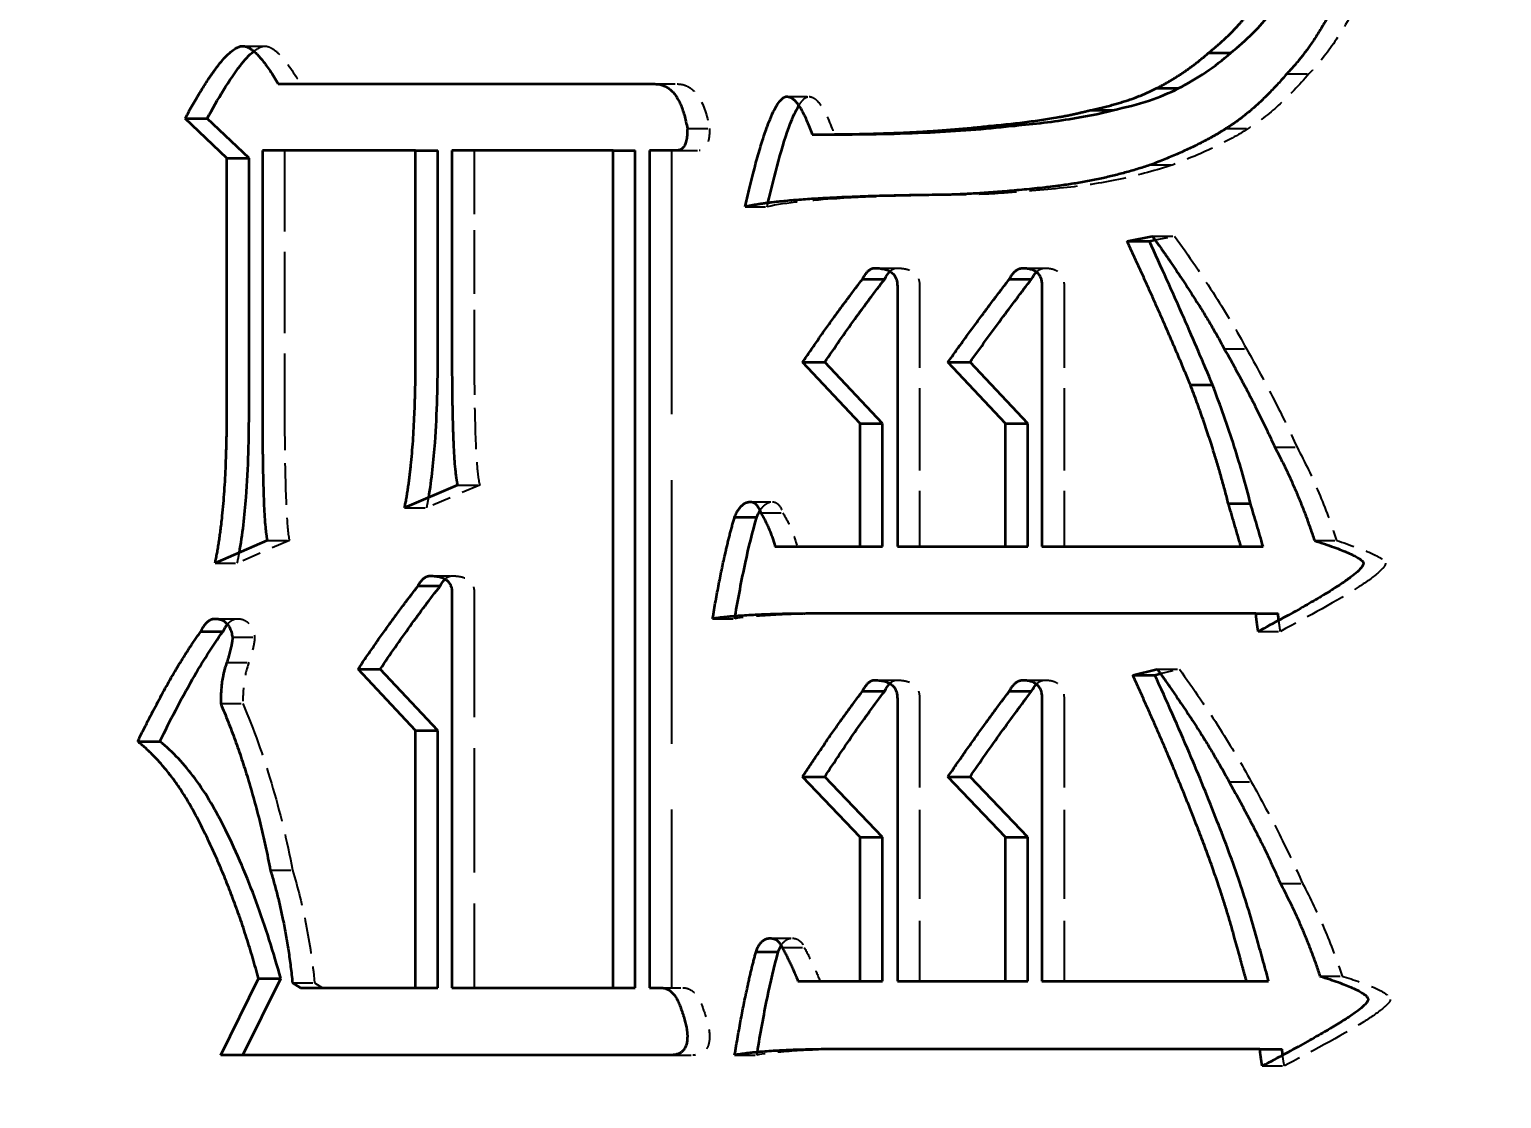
# Model space of a CAD drawing. Header units: millimetres. Extents: x 200 to 5740, y 200 to 4000.
# Drawn here: x 2708.96 to 2720.31, y 3606.36 to 3614.61 of the extents above; entities that cross this region are included whole.
import ezdxf

# ---------------------------------------------------------------- set-up
doc = ezdxf.new("R2010")
doc.units = ezdxf.units.MM
doc.header["$LTSCALE"] = 20
doc.linetypes.add('DASHED', pattern=[0.2067, 0.1654, -0.0413])
for name, color, linetype, lineweight in [('可見 (ISO)', 7, 'Continuous', 35), ('標註 (ISO)', 7, 'Continuous', 18), ('隱藏 (ISO)', 7, 'DASHED', 25)]:
    doc.layers.add(name, color=color, linetype=linetype, lineweight=lineweight)
doc.styles.add('註記文字 (JIS)', font='kaiu.ttf')
doc.dimstyles.new('預設 (JIS)', dxfattribs={"dimscale": 20, "dimtxt": 3, "dimasz": 3, "dimexe": 2, "dimexo": 1, "dimgap": 0.8, "dimtad": 1, "dimrnd": 1e-08, "dimdsep": 46, "dimtxsty": '註記文字 (JIS)', "dimblk": 'Filled-1', "dimcen": 0.09, "dimdle": 10, "dimclrd": 256, "dimclre": 256, "dimclrt": 256, "dimadec": 0, "dimazin": 2, "dimtfac": 0.833333, "dimtmove": 0, "dimatfit": 3, "dimfxl": 0, "dimtolj": 1, "dimtzin": 0, "dimlwd": -1, "dimlwe": -1, "dimarcsym": 0})

# ---------------------------------------------------------------- blocks, each defined once
blk = doc.blocks.new('Filled-1')
at = {"color": 0}
for p, q in [((0, 0), (-1, 0.16667)), ((-1, 0.16667), (-1, -0.16667)), ((-1, 0), (0, 0)), ((-1, -0.16667), (0, 0))]:
    blk.add_line(p, q, dxfattribs=at)
at = {"color": 0, "flags": 128}
blk.add_lwpolyline([(-1, -0.16667), (0, 0)], dxfattribs=at)
at = {"color": 0}
blk.add_solid([(-1, -0.16667), (0, 0), (-1, 0.16667), (-1, -0.16667)], dxfattribs=at)
blk = doc.blocks.new('*D59')
at = {"layer": 'Defpoints', "color": 0}
for p in [(2625.356, 3688.24), (2635.356, 3688.24), (2606.137, 3668.24)]:
    blk.add_point(p, dxfattribs=at)
at = {"layer": '標註 (ISO)'}
for p, q in [((2800.948, 3830.133), (2635.356, 3830.133)), ((2635.356, 3830.133), (2635.356, 3808.24)), ((2635.356, 3748.24), (2635.356, 3808.24)), ((2635.356, 3668.24), (2635.356, 3688.24)), ((2626.137, 3668.24), (2675.356, 3668.24)), ((2635.356, 3608.24), (2635.356, 3548.24))]:
    blk.add_line(p, q, dxfattribs=at)
at = {"layer": '標註 (ISO)', "xscale": 60, "yscale": 60, "zscale": 60}
for p, rotation in [((2635.356, 3688.24), 270), ((2635.356, 3668.24), 90)]:
    blk.add_blockref('Filled-1', p, dxfattribs=dict(at, rotation=rotation))
at = {"layer": '標註 (ISO)', "insert": (2711.356, 3910.111), "char_height": 60, "attachment_point": 1, "style": '註記文字 (JIS)'}
blk.add_mtext('\\A1;20', dxfattribs=at)

msp = doc.modelspace()

# ---------------------------------------------------------------- linework, layer by layer
at = {"layer": '可見 (ISO)'}
for p, q in [((2718.052, 3614.428), (2718.223, 3614.428)), ((2710.875, 3614.188), (2713.781, 3614.188)), ((2717.65, 3614.155), (2717.821, 3614.155)), ((2710.479, 3613.617), (2710.156, 3613.922)), ((2710.156, 3613.922), (2710.327, 3613.922)), ((2710.65, 3613.617), (2710.327, 3613.922)), ((2717.144, 3613.987), (2717.315, 3613.987)), ((2714.993, 3613.799), (2715.164, 3613.799)), ((2716.358, 3613.864), (2716.529, 3613.864)), ((2710.753, 3613.676), (2710.753, 3611.685)), ((2711.935, 3613.676), (2710.753, 3613.676)), ((2711.935, 3613.676), (2712.106, 3613.676)), ((2711.935, 3612.113), (2711.935, 3613.676)), ((2712.106, 3612.113), (2712.106, 3613.676)), ((2712.215, 3613.676), (2712.215, 3612.113)), ((2713.458, 3613.676), (2712.215, 3613.676)), ((2713.458, 3613.676), (2713.629, 3613.676)), ((2713.458, 3607.219), (2713.458, 3613.676)), ((2713.629, 3607.219), (2713.629, 3613.676)), ((2713.952, 3613.676), (2713.738, 3613.676)), ((2713.738, 3613.676), (2713.738, 3607.219)), ((2710.479, 3611.685), (2710.479, 3613.617)), ((2710.479, 3613.617), (2710.65, 3613.617)), ((2710.65, 3611.685), (2710.65, 3613.617)), ((2717.424, 3612.976), (2717.619, 3613.014)), ((2717.595, 3612.976), (2717.64, 3612.985)), ((2717.424, 3612.976), (2717.595, 3612.976)), ((2715.383, 3612.684), (2715.554, 3612.684)), ((2716.516, 3612.684), (2716.687, 3612.684)), ((2715.651, 3612.632), (2715.651, 3610.622)), ((2716.766, 3612.632), (2716.766, 3610.622)), ((2714.92, 3612.042), (2715.091, 3612.042)), ((2715.365, 3611.569), (2714.92, 3612.042)), ((2715.536, 3611.569), (2715.091, 3612.042)), ((2716.041, 3612.042), (2716.212, 3612.042)), ((2716.486, 3611.569), (2716.041, 3612.042)), ((2716.657, 3611.569), (2716.212, 3612.042)), ((2717.912, 3611.867), (2718.083, 3611.867)), ((2715.365, 3611.569), (2715.536, 3611.569)), ((2715.365, 3610.622), (2715.365, 3611.569)), ((2715.536, 3610.622), (2715.536, 3611.569)), ((2716.486, 3611.569), (2716.657, 3611.569)), ((2716.486, 3610.622), (2716.486, 3611.569)), ((2716.657, 3610.622), (2716.657, 3611.569)), ((2712.258, 3611.095), (2711.85, 3610.92)), ((2718.204, 3610.953), (2718.375, 3610.953)), ((2714.396, 3610.849), (2714.567, 3610.849)), ((2710.79, 3610.668), (2710.388, 3610.493)), ((2714.707, 3610.622), (2715.365, 3610.622)), ((2715.365, 3610.622), (2715.536, 3610.622)), ((2715.651, 3610.622), (2716.486, 3610.622)), ((2716.486, 3610.622), (2716.657, 3610.622)), ((2716.766, 3610.622), (2718.301, 3610.622)), ((2718.301, 3610.622), (2718.472, 3610.622)), ((2711.954, 3610.318), (2712.125, 3610.318)), ((2712.215, 3610.266), (2712.215, 3607.219)), ((2718.417, 3610.104), (2715.03, 3610.104)), ((2718.417, 3610.104), (2718.588, 3610.104)), ((2710.278, 3609.967), (2710.449, 3609.967)), ((2711.491, 3609.676), (2711.662, 3609.676)), ((2711.935, 3609.202), (2711.491, 3609.676)), ((2712.106, 3609.202), (2711.662, 3609.676)), ((2717.467, 3609.63), (2717.656, 3609.676)), ((2717.467, 3609.63), (2717.638, 3609.63)), ((2717.638, 3609.63), (2717.681, 3609.641)), ((2715.383, 3609.507), (2715.554, 3609.507)), ((2716.516, 3609.507), (2716.687, 3609.507)), ((2715.651, 3609.449), (2715.651, 3607.271)), ((2716.766, 3609.449), (2716.766, 3607.271)), ((2711.935, 3609.202), (2712.106, 3609.202)), ((2711.935, 3607.219), (2711.935, 3609.202)), ((2712.106, 3607.219), (2712.106, 3609.202)), ((2709.791, 3609.118), (2709.962, 3609.118)), ((2715.365, 3608.379), (2714.92, 3608.846)), ((2714.92, 3608.846), (2715.091, 3608.846)), ((2715.536, 3608.379), (2715.091, 3608.846)), ((2716.486, 3608.379), (2716.041, 3608.846)), ((2716.041, 3608.846), (2716.212, 3608.846)), ((2716.657, 3608.379), (2716.212, 3608.846)), ((2715.365, 3607.271), (2715.365, 3608.379)), ((2715.365, 3608.379), (2715.536, 3608.379)), ((2715.536, 3607.271), (2715.536, 3608.379)), ((2716.486, 3607.271), (2716.486, 3608.379)), ((2716.486, 3608.379), (2716.657, 3608.379)), ((2716.657, 3607.271), (2716.657, 3608.379)), ((2714.561, 3607.497), (2714.732, 3607.497)), ((2710.431, 3606.7), (2710.723, 3607.29)), ((2710.602, 3606.7), (2710.894, 3607.29)), ((2710.723, 3607.29), (2710.894, 3607.29)), ((2710.985, 3607.258), (2711.046, 3607.219)), ((2711.046, 3607.219), (2711.935, 3607.219)), ((2711.935, 3607.219), (2712.106, 3607.219)), ((2712.215, 3607.219), (2713.458, 3607.219)), ((2713.458, 3607.219), (2713.629, 3607.219)), ((2713.738, 3607.219), (2713.824, 3607.219)), ((2714.884, 3607.271), (2715.365, 3607.271)), ((2715.365, 3607.271), (2715.536, 3607.271)), ((2715.651, 3607.271), (2716.486, 3607.271)), ((2716.486, 3607.271), (2716.657, 3607.271)), ((2716.766, 3607.271), (2718.344, 3607.271)), ((2718.344, 3607.271), (2718.515, 3607.271)), ((2718.448, 3606.745), (2715.194, 3606.745)), ((2718.448, 3606.745), (2718.619, 3606.745)), ((2713.903, 3606.7), (2710.431, 3606.7))]:
    msp.add_line(p, q, dxfattribs=at)
for points, degree in [([(2719.032, 3614.823), (2718.868, 3614.486), (2718.655, 3614.266)], 2), ([(2718.052, 3614.428), (2718.24, 3614.577), (2718.362, 3614.739)], 2), ([(2710.156, 3613.922), (2710.461, 3614.48), (2710.601, 3614.48)], 2), ([(2710.601, 3614.48), (2710.705, 3614.48), (2710.875, 3614.188)], 2), ([(2717.65, 3614.155), (2717.869, 3614.266), (2718.052, 3614.428)], 2), ([(2718.655, 3614.266), (2718.417, 3613.987), (2718.186, 3613.844)], 2), ([(2713.781, 3614.188), (2713.97, 3614.188), (2714.031, 3613.844)], 2), ([(2717.144, 3613.987), (2717.455, 3614.052), (2717.65, 3614.155)], 2), ([(2714.476, 3613.241), (2714.671, 3614.091), (2714.799, 3614.091)], 2), ([(2714.799, 3614.091), (2714.89, 3614.091), (2714.993, 3613.799)], 2), ([(2716.358, 3613.864), (2716.858, 3613.909), (2717.144, 3613.987)], 2), ([(2714.031, 3613.844), (2714.031, 3613.676), (2713.952, 3613.676)], 2), ([(2714.993, 3613.799), (2715.792, 3613.799), (2716.358, 3613.864)], 2), ([(2718.186, 3613.844), (2717.979, 3613.708), (2717.607, 3613.565)], 2), ([(2717.607, 3613.565), (2717.223, 3613.436), (2716.791, 3613.39)], 2), ([(2715.919, 3613.332), (2714.829, 3613.319), (2714.476, 3613.241)], 2), ([(2716.791, 3613.39), (2716.254, 3613.332), (2715.919, 3613.332)], 2), ([(2717.619, 3613.014), (2717.972, 3612.522), (2718.173, 3612.146)], 2), ([(2717.912, 3611.867), (2717.717, 3612.34), (2717.424, 3612.976)], 2), ([(2715.383, 3612.684), (2715.426, 3612.768), (2715.475, 3612.768)], 2), ([(2715.475, 3612.768), (2715.651, 3612.768), (2715.651, 3612.632)], 2), ([(2716.516, 3612.684), (2716.559, 3612.768), (2716.62, 3612.768)], 2), ([(2716.62, 3612.768), (2716.766, 3612.768), (2716.766, 3612.632)], 2), ([(2714.92, 3612.042), (2715.152, 3612.386), (2715.383, 3612.684)], 2), ([(2715.554, 3612.684), (2715.566, 3612.706), (2715.579, 3612.727), (2715.594, 3612.743)], 3), ([(2716.041, 3612.042), (2716.285, 3612.386), (2716.516, 3612.684)], 2), ([(2716.687, 3612.684), (2716.697, 3612.703), (2716.71, 3612.723), (2716.725, 3612.738)], 3), ([(2711.85, 3610.92), (2711.935, 3611.329), (2711.935, 3612.113)], 2), ([(2712.215, 3612.113), (2712.215, 3611.264), (2712.258, 3611.095)], 2), ([(2718.173, 3612.146), (2718.405, 3611.737), (2718.563, 3611.387)], 2), ([(2718.204, 3610.953), (2718.1, 3611.374), (2717.912, 3611.867)], 2), ([(2710.388, 3610.493), (2710.479, 3610.914), (2710.479, 3611.685)], 2), ([(2710.753, 3611.685), (2710.753, 3610.836), (2710.79, 3610.668)], 2), ([(2718.563, 3611.387), (2718.746, 3611.044), (2718.868, 3610.668)], 2), ([(2714.396, 3610.849), (2714.445, 3610.966), (2714.518, 3610.966)], 2), ([(2714.518, 3610.966), (2714.567, 3610.966), (2714.597, 3610.882)], 2), ([(2718.301, 3610.622), (2718.253, 3610.791), (2718.204, 3610.953)], 2), ([(2714.226, 3610.065), (2714.305, 3610.538), (2714.396, 3610.849)], 2), ([(2714.567, 3610.849), (2714.574, 3610.866), (2714.582, 3610.882), (2714.591, 3610.897)], 3), ([(2714.597, 3610.882), (2714.671, 3610.758), (2714.707, 3610.622)], 2), ([(2718.868, 3610.668), (2719.246, 3610.544), (2719.246, 3610.493)], 2), ([(2719.246, 3610.493), (2719.246, 3610.395), (2718.435, 3609.967)], 2), ([(2711.954, 3610.318), (2711.996, 3610.395), (2712.045, 3610.395)], 2), ([(2712.045, 3610.395), (2712.215, 3610.395), (2712.215, 3610.266)], 2), ([(2711.491, 3609.676), (2711.722, 3610.019), (2711.954, 3610.318)], 2), ([(2712.125, 3610.318), (2712.135, 3610.337), (2712.148, 3610.356), (2712.162, 3610.37)], 3), ([(2710.278, 3609.967), (2710.327, 3610.065), (2710.388, 3610.065)], 2), ([(2710.388, 3610.065), (2710.498, 3610.065), (2710.522, 3609.922)], 2), ([(2715.03, 3610.104), (2714.5, 3610.104), (2714.226, 3610.065)], 2), ([(2718.435, 3609.967), (2718.423, 3610.039), (2718.417, 3610.104)], 2), ([(2718.594, 3610.052), (2718.592, 3610.069), (2718.59, 3610.086), (2718.588, 3610.104)], 3), ([(2709.791, 3609.118), (2710.053, 3609.656), (2710.278, 3609.967)], 2), ([(2710.449, 3609.967), (2710.459, 3609.987), (2710.47, 3610.006), (2710.483, 3610.021)], 3), ([(2710.522, 3609.922), (2710.522, 3609.87), (2710.479, 3609.728)], 2), ([(2710.479, 3609.728), (2710.431, 3609.611), (2710.431, 3609.41)], 2), ([(2715.383, 3609.507), (2715.426, 3609.591), (2715.475, 3609.591)], 2), ([(2715.475, 3609.591), (2715.651, 3609.591), (2715.651, 3609.449)], 2), ([(2716.516, 3609.507), (2716.559, 3609.591), (2716.62, 3609.591)], 2), ([(2716.62, 3609.591), (2716.766, 3609.591), (2716.766, 3609.449)], 2), ([(2717.948, 3608.502), (2717.759, 3608.989), (2717.467, 3609.63)], 2), ([(2717.656, 3609.676), (2718.009, 3609.183), (2718.21, 3608.807)], 2), ([(2714.92, 3608.846), (2715.152, 3609.202), (2715.383, 3609.507)], 2), ([(2715.554, 3609.507), (2715.565, 3609.529), (2715.578, 3609.55), (2715.593, 3609.565)], 3), ([(2716.041, 3608.846), (2716.285, 3609.202), (2716.516, 3609.507)], 2), ([(2716.687, 3609.507), (2716.697, 3609.526), (2716.709, 3609.546), (2716.724, 3609.561)], 3), ([(2710.431, 3609.41), (2710.68, 3608.826), (2710.814, 3608.126)], 2), ([(2710.297, 3608.437), (2710.077, 3608.891), (2709.791, 3609.118)], 2), ([(2718.21, 3608.807), (2718.448, 3608.386), (2718.606, 3608.023)], 2), ([(2718.253, 3607.601), (2718.143, 3608.01), (2717.948, 3608.502)], 2), ([(2710.723, 3607.29), (2710.558, 3607.906), (2710.297, 3608.437)], 2), ([(2710.814, 3608.126), (2710.936, 3607.731), (2710.985, 3607.258)], 2), ([(2718.606, 3608.023), (2718.789, 3607.679), (2718.911, 3607.309)], 2), ([(2714.561, 3607.497), (2714.597, 3607.601), (2714.671, 3607.601)], 2), ([(2714.671, 3607.601), (2714.731, 3607.601), (2714.762, 3607.53)], 2), ([(2718.344, 3607.271), (2718.295, 3607.452), (2718.253, 3607.601)], 2), ([(2714.396, 3606.7), (2714.476, 3607.186), (2714.561, 3607.497)], 2), ([(2714.762, 3607.53), (2714.829, 3607.407), (2714.884, 3607.271)], 2), ([(2718.911, 3607.309), (2719.282, 3607.193), (2719.282, 3607.128)], 2), ([(2713.824, 3607.219), (2713.921, 3607.219), (2713.97, 3607.089)], 2), ([(2713.97, 3607.089), (2714.031, 3606.933), (2714.031, 3606.843)], 2), ([(2719.282, 3607.128), (2719.282, 3607.044), (2718.466, 3606.616)], 2), ([(2714.031, 3606.843), (2714.031, 3606.7), (2713.903, 3606.7)], 2), ([(2715.194, 3606.745), (2714.658, 3606.745), (2714.396, 3606.7)], 2), ([(2718.466, 3606.616), (2718.454, 3606.681), (2718.448, 3606.745)], 2), ([(2718.624, 3606.699), (2718.622, 3606.715), (2718.62, 3606.73), (2718.619, 3606.745)], 3)]:
    msp.add_open_spline(points, degree=degree, dxfattribs=at)
for points, knots in [([(2718.223, 3614.428), (2718.282, 3614.475), (2718.34, 3614.526), (2718.444, 3614.63), (2718.491, 3614.683), (2718.533, 3614.739)], [-0.04546964, -0.04546964, -0.04546964, -0.04546964, -0.0216748, -0.0216748, 0, 0, 0, 0]), ([(2710.327, 3613.922), (2710.407, 3614.068), (2710.498, 3614.221), (2710.615, 3614.371), (2710.651, 3614.412), (2710.686, 3614.44)], [-0.06087101, -0.06087101, -0.06087101, -0.06087101, -0.02394028, -0.02394028, -0.01000463, -0.01000463, -0.01000463, -0.01000463]), ([(2717.821, 3614.155), (2717.893, 3614.192), (2717.963, 3614.233), (2718.098, 3614.324), (2718.162, 3614.374), (2718.223, 3614.428)], [-0.05091929, -0.05091929, -0.05091929, -0.05091929, -0.02533757, -0.02533757, 0, 0, 0, 0]), ([(2717.315, 3613.987), (2717.409, 3614.007), (2717.505, 3614.031), (2717.673, 3614.087), (2717.749, 3614.118), (2717.821, 3614.155)], [-0.05605717, -0.05605717, -0.05605717, -0.05605717, -0.02539477, -0.02539477, 0, 0, 0, 0]), ([(2714.653, 3613.271), (2714.703, 3613.483), (2714.763, 3613.717), (2714.844, 3613.93), (2714.867, 3613.981), (2714.891, 3614.021)], [-0.0696383, -0.0696383, -0.0696383, -0.0696383, -0.02466884, -0.02466884, -0.01111321, -0.01111321, -0.01111321, -0.01111321]), ([(2716.529, 3613.864), (2716.676, 3613.877), (2716.83, 3613.894), (2717.086, 3613.935), (2717.206, 3613.957), (2717.315, 3613.987)], [-0.08301709, -0.08301709, -0.08301709, -0.08301709, -0.03588741, -0.03588741, 0, 0, 0, 0]), ([(2715.164, 3613.799), (2715.409, 3613.799), (2715.66, 3613.803), (2716.111, 3613.825), (2716.324, 3613.84), (2716.529, 3613.864)], [-0.1442496, -0.1442496, -0.1442496, -0.1442496, -0.0659909, -0.0659909, 0, 0, 0, 0]), ([(2718.083, 3611.867), (2718.012, 3612.038), (2717.937, 3612.212), (2717.776, 3612.579), (2717.685, 3612.779), (2717.595, 3612.976)], [-0.1214259, -0.1214259, -0.1214259, -0.1214259, -0.0655258, -0.0655258, 0, 0, 0, 0]), ([(2715.091, 3612.042), (2715.167, 3612.154), (2715.244, 3612.265), (2715.398, 3612.479), (2715.475, 3612.582), (2715.554, 3612.684)], [-0.08088692, -0.08088692, -0.08088692, -0.08088692, -0.03954399, -0.03954399, 0, 0, 0, 0]), ([(2716.212, 3612.042), (2716.291, 3612.154), (2716.372, 3612.265), (2716.53, 3612.478), (2716.608, 3612.582), (2716.687, 3612.684)], [-0.08164662, -0.08164662, -0.08164662, -0.08164662, -0.03973086, -0.03973086, 0, 0, 0, 0]), ([(2712.036, 3611), (2712.06, 3611.139), (2712.075, 3611.288), (2712.101, 3611.648), (2712.106, 3611.888), (2712.106, 3612.113)], [-0.1081147, -0.1081147, -0.1081147, -0.1081147, -0.0674757, -0.0674757, 0, 0, 0, 0]), ([(2718.375, 3610.953), (2718.339, 3611.1), (2718.296, 3611.248), (2718.199, 3611.552), (2718.142, 3611.711), (2718.083, 3611.867)], [-0.09635371, -0.09635371, -0.09635371, -0.09635371, -0.05059369, -0.05059369, 0, 0, 0, 0]), ([(2710.575, 3610.574), (2710.601, 3610.714), (2710.617, 3610.863), (2710.645, 3611.225), (2710.65, 3611.462), (2710.65, 3611.685)], [-0.1085668, -0.1085668, -0.1085668, -0.1085668, -0.0670583, -0.0670583, 0, 0, 0, 0]), ([(2718.472, 3610.622), (2718.456, 3610.678), (2718.44, 3610.734), (2718.408, 3610.844), (2718.391, 3610.898), (2718.375, 3610.953)], [-0.03464897, -0.03464897, -0.03464897, -0.03464897, -0.01716983, -0.01716983, 0, 0, 0, 0]), ([(2714.4, 3610.083), (2714.423, 3610.221), (2714.45, 3610.362), (2714.504, 3610.614), (2714.534, 3610.735), (2714.567, 3610.849)], [-0.07780341, -0.07780341, -0.07780341, -0.07780341, -0.03593624, -0.03593624, 0, 0, 0, 0]), ([(2711.662, 3609.676), (2711.737, 3609.788), (2711.814, 3609.899), (2711.968, 3610.113), (2712.046, 3610.216), (2712.125, 3610.318)], [-0.08088692, -0.08088692, -0.08088692, -0.08088692, -0.03954399, -0.03954399, 0, 0, 0, 0]), ([(2709.962, 3609.118), (2710.04, 3609.279), (2710.126, 3609.444), (2710.286, 3609.724), (2710.366, 3609.852), (2710.449, 3609.967)], [-0.09835513, -0.09835513, -0.09835513, -0.09835513, -0.04376876, -0.04376876, 0, 0, 0, 0]), ([(2718.119, 3608.502), (2718.051, 3608.677), (2717.978, 3608.855), (2717.819, 3609.228), (2717.728, 3609.432), (2717.638, 3609.63)], [-0.1229837, -0.1229837, -0.1229837, -0.1229837, -0.0662107, -0.0662107, 0, 0, 0, 0]), ([(2715.091, 3608.846), (2715.167, 3608.962), (2715.244, 3609.077), (2715.398, 3609.297), (2715.475, 3609.403), (2715.554, 3609.507)], [-0.0824285, -0.0824285, -0.0824285, -0.0824285, -0.04017511, -0.04017511, 0, 0, 0, 0]), ([(2716.212, 3608.846), (2716.291, 3608.961), (2716.371, 3609.076), (2716.53, 3609.296), (2716.608, 3609.403), (2716.687, 3609.507)], [-0.08316965, -0.08316965, -0.08316965, -0.08316965, -0.0403571, -0.0403571, 0, 0, 0, 0]), ([(2710.468, 3608.437), (2710.4, 3608.576), (2710.322, 3608.712), (2710.153, 3608.94), (2710.064, 3609.038), (2709.962, 3609.118)], [-0.08730286, -0.08730286, -0.08730286, -0.08730286, -0.04046687, -0.04046687, 0, 0, 0, 0]), ([(2718.424, 3607.601), (2718.385, 3607.745), (2718.34, 3607.89), (2718.239, 3608.189), (2718.18, 3608.347), (2718.119, 3608.502)], [-0.09544334, -0.09544334, -0.09544334, -0.09544334, -0.05047556, -0.05047556, 0, 0, 0, 0]), ([(2710.894, 3607.29), (2710.84, 3607.491), (2710.777, 3607.69), (2710.635, 3608.073), (2710.556, 3608.258), (2710.468, 3608.437)], [-0.1236841, -0.1236841, -0.1236841, -0.1236841, -0.0608479, -0.0608479, 0, 0, 0, 0]), ([(2714.732, 3607.497), (2714.737, 3607.512), (2714.744, 3607.527), (2714.752, 3607.542), (2714.753, 3607.544), (2714.754, 3607.546)], [-0.016762505, -0.016762505, -0.016762505, -0.016762505, -0.01199388, -0.01199388, -0.01139386, -0.01139386, -0.01139386, -0.01139386]), ([(2718.515, 3607.271), (2718.5, 3607.328), (2718.484, 3607.386), (2718.453, 3607.496), (2718.439, 3607.549), (2718.424, 3607.601)], [-0.03436821, -0.03436821, -0.03436821, -0.03436821, -0.01635786, -0.01635786, 0, 0, 0, 0]), ([(2714.571, 3606.722), (2714.594, 3606.862), (2714.62, 3607.005), (2714.672, 3607.26), (2714.7, 3607.382), (2714.732, 3607.497)], [-0.07837969, -0.07837969, -0.07837969, -0.07837969, -0.03602559, -0.03602559, 0, 0, 0, 0])]:
    msp.add_open_spline(points, degree=3, knots=knots, dxfattribs=at)
at = {"layer": '隱藏 (ISO)', "ltscale": 0.047517}
for p, q in [((2710.601, 3614.48), (2710.772, 3614.48)), ((2718.655, 3614.266), (2718.826, 3614.266)), ((2713.781, 3614.188), (2713.952, 3614.188)), ((2714.799, 3614.091), (2714.97, 3614.091)), ((2714.031, 3613.844), (2714.202, 3613.844)), ((2718.186, 3613.844), (2718.357, 3613.844)), ((2713.952, 3613.676), (2714.123, 3613.676)), ((2717.607, 3613.565), (2717.778, 3613.565)), ((2714.476, 3613.241), (2714.647, 3613.241)), ((2717.619, 3613.014), (2717.79, 3613.014)), ((2715.475, 3612.768), (2715.646, 3612.768)), ((2716.62, 3612.768), (2716.791, 3612.768)), ((2718.173, 3612.146), (2718.344, 3612.146)), ((2718.563, 3611.387), (2718.734, 3611.387)), ((2712.258, 3611.095), (2712.429, 3611.095)), ((2714.518, 3610.966), (2714.689, 3610.966)), ((2711.85, 3610.92), (2712.021, 3610.92)), ((2714.597, 3610.882), (2714.768, 3610.882)), ((2710.79, 3610.668), (2710.961, 3610.668)), ((2718.868, 3610.668), (2719.039, 3610.668)), ((2710.388, 3610.493), (2710.559, 3610.493)), ((2712.045, 3610.395), (2712.216, 3610.395)), ((2710.388, 3610.065), (2710.559, 3610.065)), ((2714.226, 3610.065), (2714.397, 3610.065)), ((2710.522, 3609.922), (2710.693, 3609.922)), ((2718.435, 3609.967), (2718.606, 3609.967)), ((2710.479, 3609.728), (2710.65, 3609.728)), ((2715.475, 3609.591), (2715.646, 3609.591)), ((2716.62, 3609.591), (2716.791, 3609.591)), ((2717.656, 3609.676), (2717.827, 3609.676)), ((2710.431, 3609.41), (2710.602, 3609.41)), ((2718.21, 3608.807), (2718.381, 3608.807)), ((2710.814, 3608.126), (2710.985, 3608.126)), ((2718.606, 3608.023), (2718.777, 3608.023)), ((2714.671, 3607.601), (2714.842, 3607.601)), ((2714.762, 3607.53), (2714.933, 3607.53)), ((2718.911, 3607.309), (2719.082, 3607.309)), ((2710.985, 3607.258), (2711.156, 3607.258)), ((2713.824, 3607.219), (2713.995, 3607.219)), ((2713.903, 3606.7), (2714.074, 3606.7)), ((2714.396, 3606.7), (2714.567, 3606.7)), ((2718.466, 3606.616), (2718.637, 3606.616))]:
    msp.add_line(p, q, dxfattribs=at)
at = {"layer": '隱藏 (ISO)', "ltscale": 0.189444}
msp.add_line((2710.924, 3613.676), (2710.924, 3611.685), dxfattribs=at)
at = {"layer": '隱藏 (ISO)', "ltscale": 0.148695}
msp.add_line((2712.387, 3613.676), (2712.387, 3612.113), dxfattribs=at)
at = {"layer": '隱藏 (ISO)', "ltscale": 0.614836}
msp.add_line((2713.91, 3613.676), (2713.91, 3607.219), dxfattribs=at)
at = {"layer": '隱藏 (ISO)', "ltscale": 0.015332}
msp.add_line((2717.64, 3612.985), (2717.79, 3613.014), dxfattribs=at)
at = {"layer": '隱藏 (ISO)', "ltscale": 0.191296}
for p, q in [((2715.822, 3612.632), (2715.822, 3610.622)), ((2716.937, 3612.632), (2716.937, 3610.622))]:
    msp.add_line(p, q, dxfattribs=at)
at = {"layer": '隱藏 (ISO)', "ltscale": 0.044499}
msp.add_line((2712.429, 3611.095), (2712.021, 3610.92), dxfattribs=at)
at = {"layer": '隱藏 (ISO)', "ltscale": 0.043927}
msp.add_line((2710.961, 3610.668), (2710.559, 3610.493), dxfattribs=at)
at = {"layer": '隱藏 (ISO)', "ltscale": 0.290081}
msp.add_line((2712.387, 3610.266), (2712.387, 3607.219), dxfattribs=at)
at = {"layer": '隱藏 (ISO)', "ltscale": 0.015064}
msp.add_line((2717.681, 3609.641), (2717.827, 3609.676), dxfattribs=at)
at = {"layer": '隱藏 (ISO)', "ltscale": 0.207348}
for p, q in [((2715.822, 3609.449), (2715.822, 3607.271)), ((2716.937, 3609.449), (2716.937, 3607.271))]:
    msp.add_line(p, q, dxfattribs=at)
at = {"layer": '隱藏 (ISO)', "ltscale": 0.0071}
msp.add_line((2711.156, 3607.258), (2711.217, 3607.219), dxfattribs=at)
at = {"layer": '隱藏 (ISO)', "ltscale": 0.065638}
msp.add_open_spline([(2719.203, 3614.823), (2719.151, 3614.717), (2719.093, 3614.613), (2718.966, 3614.426), (2718.9, 3614.342), (2718.826, 3614.266)], degree=3, knots=[-0.068995, -0.068995, -0.068995, -0.068995, -0.03292983, -0.03292983, 0, 0, 0, 0], dxfattribs=at)
at = {"layer": '隱藏 (ISO)', "ltscale": 0.009542}
msp.add_open_spline([(2710.686, 3614.44), (2710.688, 3614.442), (2710.69, 3614.443), (2710.706, 3614.456), (2710.724, 3614.467), (2710.751, 3614.477), (2710.762, 3614.48), (2710.772, 3614.48)], degree=3, knots=[-0.01000463, -0.01000463, -0.01000463, -0.01000463, -0.00931482, -0.00931482, -0.00336676, -0.00336676, 0, 0, 0, 0], dxfattribs=at)
at = {"layer": '隱藏 (ISO)', "ltscale": 0.040345}
msp.add_open_spline([(2710.772, 3614.48), (2710.781, 3614.48), (2710.79, 3614.478), (2710.809, 3614.472), (2710.819, 3614.467), (2710.851, 3614.447), (2710.874, 3614.427), (2710.946, 3614.35), (2710.999, 3614.268), (2711.046, 3614.188)], degree=3, knots=[-0.04564165, -0.04564165, -0.04564165, -0.04564165, -0.04222143, -0.04222143, -0.03827546, -0.03827546, -0.02826867, -0.02826867, 0, 0, 0, 0], dxfattribs=at)
at = {"layer": '隱藏 (ISO)', "ltscale": 0.062358}
msp.add_open_spline([(2718.826, 3614.266), (2718.752, 3614.179), (2718.673, 3614.096), (2718.517, 3613.956), (2718.439, 3613.895), (2718.357, 3613.844)], degree=3, knots=[-0.06532706, -0.06532706, -0.06532706, -0.06532706, -0.03038683, -0.03038683, 0, 0, 0, 0], dxfattribs=at)
at = {"layer": '隱藏 (ISO)', "ltscale": 0.044989}
msp.add_open_spline([(2713.952, 3614.188), (2713.973, 3614.188), (2713.993, 3614.185), (2714.031, 3614.172), (2714.048, 3614.162), (2714.09, 3614.129), (2714.111, 3614.102), (2714.165, 3614.009), (2714.187, 3613.927), (2714.202, 3613.844)], degree=3, knots=[-0.05168779, -0.05168779, -0.05168779, -0.05168779, -0.0442985, -0.0442985, -0.03704474, -0.03704474, -0.02526427, -0.02526427, 0, 0, 0, 0], dxfattribs=at)
at = {"layer": '隱藏 (ISO)', "ltscale": 0.010673}
msp.add_open_spline([(2714.891, 3614.021), (2714.894, 3614.026), (2714.896, 3614.03), (2714.909, 3614.049), (2714.92, 3614.064), (2714.939, 3614.08), (2714.946, 3614.084), (2714.959, 3614.089), (2714.964, 3614.091), (2714.97, 3614.091)], degree=3, knots=[-0.01111321, -0.01111321, -0.01111321, -0.01111321, -0.00950034, -0.00950034, -0.00431266, -0.00431266, -0.0017825, -0.0017825, 0, 0, 0, 0], dxfattribs=at)
at = {"layer": '隱藏 (ISO)', "ltscale": 0.035411}
msp.add_open_spline([(2714.97, 3614.091), (2714.977, 3614.091), (2714.985, 3614.089), (2715.001, 3614.083), (2715.009, 3614.078), (2715.034, 3614.059), (2715.05, 3614.039), (2715.1, 3613.963), (2715.134, 3613.884), (2715.164, 3613.799)], degree=3, knots=[-0.04636485, -0.04636485, -0.04636485, -0.04636485, -0.04247259, -0.04247259, -0.03809067, -0.03809067, -0.02737903, -0.02737903, 0, 0, 0, 0], dxfattribs=at)
at = {"layer": '隱藏 (ISO)', "ltscale": 0.019875}
msp.add_open_spline([(2714.202, 3613.844), (2714.202, 3613.82), (2714.201, 3613.793), (2714.194, 3613.751), (2714.189, 3613.733), (2714.178, 3613.709), (2714.173, 3613.701), (2714.161, 3613.688), (2714.155, 3613.684), (2714.14, 3613.677), (2714.131, 3613.676), (2714.123, 3613.676)], degree=3, knots=[-0.02077484, -0.02077484, -0.02077484, -0.02077484, -0.01332615, -0.01332615, -0.00809346, -0.00809346, -0.00514661, -0.00514661, -0.00272611, -0.00272611, 0, 0, 0, 0], dxfattribs=at)
at = {"layer": '隱藏 (ISO)', "ltscale": 0.064389}
msp.add_open_spline([(2718.357, 3613.844), (2718.279, 3613.793), (2718.192, 3613.747), (2718.002, 3613.655), (2717.888, 3613.608), (2717.778, 3613.565)], degree=3, knots=[-0.0664779, -0.0664779, -0.0664779, -0.0664779, -0.03733709, -0.03733709, 0, 0, 0, 0], dxfattribs=at)
at = {"layer": '隱藏 (ISO)', "ltscale": 0.084449}
msp.add_open_spline([(2717.778, 3613.565), (2717.648, 3613.522), (2717.516, 3613.486), (2717.243, 3613.427), (2717.103, 3613.405), (2716.962, 3613.39)], degree=3, knots=[-0.08881892, -0.08881892, -0.08881892, -0.08881892, -0.04525435, -0.04525435, 0, 0, 0, 0], dxfattribs=at)
at = {"layer": '隱藏 (ISO)', "ltscale": 0.146631}
msp.add_open_spline([(2716.09, 3613.332), (2715.805, 3613.329), (2715.471, 3613.321), (2715.002, 3613.292), (2714.791, 3613.273), (2714.647, 3613.241)], degree=3, knots=[-0.1210354, -0.1210354, -0.1210354, -0.1210354, -0.0469587, -0.0469587, 0, 0, 0, 0], dxfattribs=at)
at = {"layer": '隱藏 (ISO)', "ltscale": 0.088399}
msp.add_open_spline([(2716.962, 3613.39), (2716.802, 3613.373), (2716.636, 3613.357), (2716.35, 3613.338), (2716.216, 3613.332), (2716.09, 3613.332)], degree=3, knots=[-0.09145978, -0.09145978, -0.09145978, -0.09145978, -0.04018317, -0.04018317, 0, 0, 0, 0], dxfattribs=at)
at = {"layer": '隱藏 (ISO)', "ltscale": 0.002785}
msp.add_open_spline([(2714.647, 3613.241), (2714.649, 3613.251), (2714.651, 3613.261), (2714.653, 3613.271)], degree=3, dxfattribs=at)
at = {"layer": '隱藏 (ISO)', "ltscale": 0.099979}
for points in [[(2717.79, 3613.014), (2717.898, 3612.864), (2718.005, 3612.707), (2718.189, 3612.42), (2718.271, 3612.283), (2718.344, 3612.146)], [(2717.827, 3609.676), (2717.934, 3609.525), (2718.042, 3609.369), (2718.225, 3609.082), (2718.308, 3608.944), (2718.381, 3608.807)]]:
    msp.add_open_spline(points, degree=3, knots=[-0.1041301, -0.1041301, -0.1041301, -0.1041301, -0.0473345, -0.0473345, 0, 0, 0, 0], dxfattribs=at)
at = {"layer": '隱藏 (ISO)', "ltscale": 0.0058}
msp.add_open_spline([(2715.594, 3612.743), (2715.596, 3612.744), (2715.597, 3612.746), (2715.606, 3612.754), (2715.614, 3612.759), (2715.63, 3612.766), (2715.638, 3612.768), (2715.646, 3612.768)], degree=3, knots=[-0.006219385, -0.006219385, -0.006219385, -0.006219385, -0.005618404, -0.005618404, -0.002540492, -0.002540492, 0, 0, 0, 0], dxfattribs=at)
at = {"layer": '隱藏 (ISO)', "ltscale": 0.025081}
msp.add_open_spline([(2715.646, 3612.768), (2715.667, 3612.768), (2715.688, 3612.767), (2715.725, 3612.76), (2715.742, 3612.755), (2715.77, 3612.74), (2715.782, 3612.732), (2715.801, 3612.711), (2715.808, 3612.7), (2715.82, 3612.669), (2715.822, 3612.65), (2715.822, 3612.632)], degree=3, knots=[-0.02642427, -0.02642427, -0.02642427, -0.02642427, -0.01976884, -0.01976884, -0.01432514, -0.01432514, -0.00985668, -0.00985668, -0.00555519, -0.00555519, 0, 0, 0, 0], dxfattribs=at)
at = {"layer": '隱藏 (ISO)', "ltscale": 0.007364}
msp.add_open_spline([(2716.725, 3612.738), (2716.725, 3612.739), (2716.726, 3612.739), (2716.735, 3612.748), (2716.745, 3612.756), (2716.768, 3612.766), (2716.779, 3612.768), (2716.791, 3612.768)], degree=3, knots=[-0.007906662, -0.007906662, -0.007906662, -0.007906662, -0.007768316, -0.007768316, -0.003782292, -0.003782292, 0, 0, 0, 0], dxfattribs=at)
at = {"layer": '隱藏 (ISO)', "ltscale": 0.022469}
msp.add_open_spline([(2716.791, 3612.768), (2716.807, 3612.768), (2716.822, 3612.767), (2716.851, 3612.761), (2716.864, 3612.757), (2716.887, 3612.745), (2716.898, 3612.738), (2716.916, 3612.717), (2716.923, 3612.705), (2716.935, 3612.673), (2716.937, 3612.652), (2716.937, 3612.632)], degree=3, knots=[-0.02369909, -0.02369909, -0.02369909, -0.02369909, -0.01873532, -0.01873532, -0.01452473, -0.01452473, -0.01039366, -0.01039366, -0.00610235, -0.00610235, 0, 0, 0, 0], dxfattribs=at)
at = {"layer": '隱藏 (ISO)', "ltscale": 0.097053}
msp.add_open_spline([(2712.387, 3612.113), (2712.387, 3611.838), (2712.39, 3611.484), (2712.411, 3611.208), (2712.418, 3611.139), (2712.429, 3611.095)], degree=3, knots=[-0.06648507, -0.06648507, -0.06648507, -0.06648507, -0.01344443, -0.01344443, 0, 0, 0, 0], dxfattribs=at)
at = {"layer": '隱藏 (ISO)', "ltscale": 0.082267}
msp.add_open_spline([(2718.344, 3612.146), (2718.418, 3612.016), (2718.49, 3611.884), (2718.619, 3611.632), (2718.679, 3611.51), (2718.734, 3611.387)], degree=3, knots=[-0.08622922, -0.08622922, -0.08622922, -0.08622922, -0.04089735, -0.04089735, 0, 0, 0, 0], dxfattribs=at)
at = {"layer": '隱藏 (ISO)', "ltscale": 0.096995}
msp.add_open_spline([(2710.924, 3611.685), (2710.924, 3611.463), (2710.926, 3611.103), (2710.945, 3610.788), (2710.951, 3610.712), (2710.961, 3610.668)], degree=3, knots=[-0.05209697, -0.05209697, -0.05209697, -0.05209697, -0.0137614, -0.0137614, 0, 0, 0, 0], dxfattribs=at)
at = {"layer": '隱藏 (ISO)', "ltscale": 0.075169}
msp.add_open_spline([(2718.734, 3611.387), (2718.795, 3611.273), (2718.851, 3611.155), (2718.953, 3610.915), (2718.999, 3610.792), (2719.039, 3610.668)], degree=3, knots=[-0.07908984, -0.07908984, -0.07908984, -0.07908984, -0.03961745, -0.03961745, 0, 0, 0, 0], dxfattribs=at)
at = {"layer": '隱藏 (ISO)', "ltscale": 0.007662}
msp.add_open_spline([(2712.021, 3610.92), (2712.026, 3610.947), (2712.032, 3610.973), (2712.036, 3611)], degree=3, dxfattribs=at)
at = {"layer": '隱藏 (ISO)', "ltscale": 0.012326}
msp.add_open_spline([(2714.591, 3610.897), (2714.592, 3610.898), (2714.592, 3610.899), (2714.601, 3610.912), (2714.61, 3610.925), (2714.631, 3610.945), (2714.641, 3610.953), (2714.665, 3610.963), (2714.677, 3610.966), (2714.689, 3610.966)], degree=3, knots=[-0.0130947, -0.0130947, -0.0130947, -0.0130947, -0.01283132, -0.01283132, -0.00814434, -0.00814434, -0.00395295, -0.00395295, 0, 0, 0, 0], dxfattribs=at)
at = {"layer": '隱藏 (ISO)', "ltscale": 0.011979}
msp.add_open_spline([(2714.689, 3610.966), (2714.694, 3610.966), (2714.698, 3610.965), (2714.706, 3610.963), (2714.71, 3610.962), (2714.722, 3610.956), (2714.729, 3610.95), (2714.749, 3610.927), (2714.76, 3610.906), (2714.768, 3610.882)], degree=3, knots=[-0.01486264, -0.01486264, -0.01486264, -0.01486264, -0.01317648, -0.01317648, -0.01149225, -0.01149225, -0.00781358, -0.00781358, 0, 0, 0, 0], dxfattribs=at)
at = {"layer": '隱藏 (ISO)', "ltscale": 0.027074}
msp.add_open_spline([(2714.768, 3610.882), (2714.793, 3610.841), (2714.814, 3610.799), (2714.851, 3610.712), (2714.866, 3610.668), (2714.878, 3610.622)], degree=3, knots=[-0.02857942, -0.02857942, -0.02857942, -0.02857942, -0.01418859, -0.01418859, 0, 0, 0, 0], dxfattribs=at)
at = {"layer": '隱藏 (ISO)', "ltscale": 0.04231}
msp.add_open_spline([(2719.039, 3610.668), (2719.14, 3610.635), (2719.26, 3610.593), (2719.359, 3610.545), (2719.382, 3610.532), (2719.403, 3610.515), (2719.408, 3610.51), (2719.413, 3610.503), (2719.415, 3610.501), (2719.416, 3610.496), (2719.417, 3610.494), (2719.417, 3610.493)], degree=3, knots=[-0.0287013, -0.0287013, -0.0287013, -0.0287013, -0.00882648, -0.00882648, -0.00326016, -0.00326016, -0.00141509, -0.00141509, -0.00055426, -0.00055426, 0, 0, 0, 0], dxfattribs=at)
at = {"layer": '隱藏 (ISO)', "ltscale": 0.007835}
msp.add_open_spline([(2710.559, 3610.493), (2710.565, 3610.519), (2710.57, 3610.546), (2710.575, 3610.574)], degree=3, dxfattribs=at)
at = {"layer": '隱藏 (ISO)', "ltscale": 0.096953}
msp.add_open_spline([(2719.417, 3610.493), (2719.417, 3610.49), (2719.416, 3610.488), (2719.415, 3610.484), (2719.414, 3610.481), (2719.411, 3610.473), (2719.408, 3610.468), (2719.394, 3610.45), (2719.38, 3610.436), (2719.326, 3610.388), (2719.268, 3610.347), (2719.051, 3610.207), (2718.815, 3610.078), (2718.606, 3609.967)], degree=3, knots=[-0.1131469, -0.1131469, -0.1131469, -0.1131469, -0.1120471, -0.1120471, -0.1107785, -0.1107785, -0.1076238, -0.1076238, -0.0989953, -0.0989953, -0.074477, -0.074477, 0, 0, 0, 0], dxfattribs=at)
at = {"layer": '隱藏 (ISO)', "ltscale": 0.005987}
msp.add_open_spline([(2712.162, 3610.37), (2712.163, 3610.371), (2712.164, 3610.372), (2712.173, 3610.38), (2712.181, 3610.386), (2712.199, 3610.393), (2712.207, 3610.395), (2712.216, 3610.395)], degree=3, knots=[-0.006423041, -0.006423041, -0.006423041, -0.006423041, -0.006058832, -0.006058832, -0.002749246, -0.002749246, 0, 0, 0, 0], dxfattribs=at)
at = {"layer": '隱藏 (ISO)', "ltscale": 0.024084}
msp.add_open_spline([(2712.216, 3610.395), (2712.236, 3610.395), (2712.257, 3610.394), (2712.293, 3610.387), (2712.31, 3610.382), (2712.337, 3610.369), (2712.348, 3610.361), (2712.366, 3610.341), (2712.373, 3610.33), (2712.384, 3610.301), (2712.387, 3610.283), (2712.387, 3610.266)], degree=3, knots=[-0.02537444, -0.02537444, -0.02537444, -0.02537444, -0.01890081, -0.01890081, -0.01362107, -0.01362107, -0.00934519, -0.00934519, -0.00525094, -0.00525094, 0, 0, 0, 0], dxfattribs=at)
at = {"layer": '隱藏 (ISO)', "ltscale": 0.008926}
msp.add_open_spline([(2710.483, 3610.021), (2710.488, 3610.027), (2710.492, 3610.032), (2710.507, 3610.046), (2710.517, 3610.053), (2710.538, 3610.062), (2710.548, 3610.065), (2710.559, 3610.065)], degree=3, knots=[-0.009478157, -0.009478157, -0.009478157, -0.009478157, -0.007308825, -0.007308825, -0.00340745, -0.00340745, 0, 0, 0, 0], dxfattribs=at)
at = {"layer": '隱藏 (ISO)', "ltscale": 0.021101}
msp.add_open_spline([(2710.559, 3610.065), (2710.573, 3610.065), (2710.588, 3610.063), (2710.614, 3610.054), (2710.626, 3610.048), (2710.649, 3610.029), (2710.659, 3610.016), (2710.681, 3609.977), (2710.688, 3609.949), (2710.693, 3609.922)], degree=3, knots=[-0.02221714, -0.02221714, -0.02221714, -0.02221714, -0.01765223, -0.01765223, -0.01343877, -0.01343877, -0.0082138, -0.0082138, 0, 0, 0, 0], dxfattribs=at)
at = {"layer": '隱藏 (ISO)', "ltscale": 0.081533}
msp.add_open_spline([(2715.201, 3610.104), (2715.049, 3610.104), (2714.887, 3610.101), (2714.627, 3610.089), (2714.504, 3610.08), (2714.397, 3610.065)], degree=3, knots=[-0.08333865, -0.08333865, -0.08333865, -0.08333865, -0.03462334, -0.03462334, 0, 0, 0, 0], dxfattribs=at)
at = {"layer": '隱藏 (ISO)', "ltscale": 0.001717}
msp.add_open_spline([(2714.397, 3610.065), (2714.398, 3610.071), (2714.399, 3610.077), (2714.4, 3610.083)], degree=3, dxfattribs=at)
at = {"layer": '隱藏 (ISO)', "ltscale": 0.008066}
msp.add_open_spline([(2718.606, 3609.967), (2718.602, 3609.991), (2718.599, 3610.014), (2718.595, 3610.042), (2718.594, 3610.047), (2718.594, 3610.052)], degree=3, knots=[-0.013745957, -0.013745957, -0.013745957, -0.013745957, -0.00668973, -0.00668973, -0.00517707, -0.00517707, -0.00517707, -0.00517707], dxfattribs=at)
at = {"layer": '隱藏 (ISO)', "ltscale": 0.018971}
msp.add_open_spline([(2710.693, 3609.922), (2710.693, 3609.903), (2710.689, 3609.877), (2710.674, 3609.809), (2710.661, 3609.765), (2710.65, 3609.728)], degree=3, knots=[-0.02083399, -0.02083399, -0.02083399, -0.02083399, -0.01180201, -0.01180201, 0, 0, 0, 0], dxfattribs=at)
at = {"layer": '隱藏 (ISO)', "ltscale": 0.030766}
msp.add_open_spline([(2710.65, 3609.728), (2710.632, 3609.684), (2710.621, 3609.636), (2710.605, 3609.531), (2710.602, 3609.469), (2710.602, 3609.41)], degree=3, knots=[-0.03197417, -0.03197417, -0.03197417, -0.03197417, -0.01780633, -0.01780633, 0, 0, 0, 0], dxfattribs=at)
at = {"layer": '隱藏 (ISO)', "ltscale": 0.005904}
msp.add_open_spline([(2715.593, 3609.565), (2715.595, 3609.567), (2715.597, 3609.569), (2715.606, 3609.577), (2715.614, 3609.583), (2715.63, 3609.59), (2715.638, 3609.591), (2715.646, 3609.591)], degree=3, knots=[-0.0063263, -0.0063263, -0.0063263, -0.0063263, -0.005618404, -0.005618404, -0.002540492, -0.002540492, 0, 0, 0, 0], dxfattribs=at)
at = {"layer": '隱藏 (ISO)', "ltscale": 0.025551}
msp.add_open_spline([(2715.646, 3609.591), (2715.666, 3609.591), (2715.687, 3609.59), (2715.724, 3609.583), (2715.74, 3609.578), (2715.768, 3609.564), (2715.78, 3609.555), (2715.8, 3609.534), (2715.808, 3609.521), (2715.82, 3609.489), (2715.822, 3609.469), (2715.822, 3609.449)], degree=3, knots=[-0.02692775, -0.02692775, -0.02692775, -0.02692775, -0.02043863, -0.02043863, -0.01508009, -0.01508009, -0.01047811, -0.01047811, -0.00596637, -0.00596637, 0, 0, 0, 0], dxfattribs=at)
at = {"layer": '隱藏 (ISO)', "ltscale": 0.00747}
msp.add_open_spline([(2716.724, 3609.561), (2716.725, 3609.561), (2716.725, 3609.562), (2716.735, 3609.571), (2716.745, 3609.579), (2716.768, 3609.589), (2716.779, 3609.591), (2716.791, 3609.591)], degree=3, knots=[-0.008018665, -0.008018665, -0.008018665, -0.008018665, -0.007768316, -0.007768316, -0.003782292, -0.003782292, 0, 0, 0, 0], dxfattribs=at)
at = {"layer": '隱藏 (ISO)', "ltscale": 0.022959}
msp.add_open_spline([(2716.791, 3609.591), (2716.806, 3609.591), (2716.822, 3609.59), (2716.849, 3609.585), (2716.862, 3609.581), (2716.886, 3609.569), (2716.896, 3609.561), (2716.915, 3609.54), (2716.922, 3609.527), (2716.935, 3609.493), (2716.937, 3609.471), (2716.937, 3609.449)], degree=3, knots=[-0.02420795, -0.02420795, -0.02420795, -0.02420795, -0.01937, -0.01937, -0.01523307, -0.01523307, -0.01100239, -0.01100239, -0.00652157, -0.00652157, 0, 0, 0, 0], dxfattribs=at)
at = {"layer": '隱藏 (ISO)', "ltscale": 0.12846}
msp.add_open_spline([(2710.602, 3609.41), (2710.687, 3609.211), (2710.76, 3609.006), (2710.888, 3608.577), (2710.942, 3608.353), (2710.985, 3608.126)], degree=3, knots=[-0.135009, -0.135009, -0.135009, -0.135009, -0.0693264, -0.0693264, 0, 0, 0, 0], dxfattribs=at)
at = {"layer": '隱藏 (ISO)', "ltscale": 0.084742}
msp.add_open_spline([(2718.381, 3608.807), (2718.456, 3608.674), (2718.53, 3608.537), (2718.661, 3608.276), (2718.721, 3608.15), (2718.777, 3608.023)], degree=3, knots=[-0.08882362, -0.08882362, -0.08882362, -0.08882362, -0.04212691, -0.04212691, 0, 0, 0, 0], dxfattribs=at)
at = {"layer": '隱藏 (ISO)', "ltscale": 0.084571}
msp.add_open_spline([(2710.985, 3608.126), (2711.027, 3607.99), (2711.061, 3607.851), (2711.118, 3607.562), (2711.14, 3607.41), (2711.156, 3607.258)], degree=3, knots=[-0.08885802, -0.08885802, -0.08885802, -0.08885802, -0.0459195, -0.0459195, 0, 0, 0, 0], dxfattribs=at)
at = {"layer": '隱藏 (ISO)', "ltscale": 0.0746}
msp.add_open_spline([(2718.777, 3608.023), (2718.838, 3607.908), (2718.894, 3607.792), (2718.995, 3607.554), (2719.041, 3607.433), (2719.082, 3607.309)], degree=3, knots=[-0.07848834, -0.07848834, -0.07848834, -0.07848834, -0.0391644, -0.0391644, 0, 0, 0, 0], dxfattribs=at)
at = {"layer": '隱藏 (ISO)', "ltscale": 0.010679}
msp.add_open_spline([(2714.754, 3607.546), (2714.76, 3607.555), (2714.767, 3607.564), (2714.784, 3607.581), (2714.793, 3607.589), (2714.816, 3607.599), (2714.829, 3607.601), (2714.842, 3607.601)], degree=3, knots=[-0.01139386, -0.01139386, -0.01139386, -0.01139386, -0.00795849, -0.00795849, -0.00406799, -0.00406799, 0, 0, 0, 0], dxfattribs=at)
at = {"layer": '隱藏 (ISO)', "ltscale": 0.012123}
msp.add_open_spline([(2714.842, 3607.601), (2714.853, 3607.601), (2714.865, 3607.599), (2714.887, 3607.59), (2714.896, 3607.583), (2714.917, 3607.562), (2714.926, 3607.546), (2714.933, 3607.53)], degree=3, knots=[-0.01288018, -0.01288018, -0.01288018, -0.01288018, -0.00909699, -0.00909699, -0.00537285, -0.00537285, 0, 0, 0, 0], dxfattribs=at)
at = {"layer": '隱藏 (ISO)', "ltscale": 0.027528}
msp.add_open_spline([(2714.933, 3607.53), (2714.956, 3607.488), (2714.977, 3607.446), (2715.017, 3607.36), (2715.037, 3607.315), (2715.055, 3607.271)], degree=3, knots=[-0.0290152, -0.0290152, -0.0290152, -0.0290152, -0.014652, -0.014652, 0, 0, 0, 0], dxfattribs=at)
at = {"layer": '隱藏 (ISO)', "ltscale": 0.042249}
msp.add_open_spline([(2719.082, 3607.309), (2719.172, 3607.281), (2719.271, 3607.247), (2719.373, 3607.2), (2719.404, 3607.184), (2719.433, 3607.161), (2719.44, 3607.155), (2719.448, 3607.144), (2719.45, 3607.14), (2719.453, 3607.134), (2719.453, 3607.131), (2719.453, 3607.128)], degree=3, knots=[-0.03126168, -0.03126168, -0.03126168, -0.03126168, -0.0124512, -0.0124512, -0.00483558, -0.00483558, -0.0021731, -0.0021731, -0.00087424, -0.00087424, 0, 0, 0, 0], dxfattribs=at)
at = {"layer": '隱藏 (ISO)', "ltscale": 0.020519}
msp.add_open_spline([(2713.995, 3607.219), (2714.004, 3607.219), (2714.014, 3607.218), (2714.033, 3607.214), (2714.041, 3607.211), (2714.067, 3607.198), (2714.082, 3607.186), (2714.115, 3607.148), (2714.13, 3607.119), (2714.141, 3607.089)], degree=3, knots=[-0.02158042, -0.02158042, -0.02158042, -0.02158042, -0.01849986, -0.01849986, -0.01552825, -0.01552825, -0.00959663, -0.00959663, 0, 0, 0, 0], dxfattribs=at)
at = {"layer": '隱藏 (ISO)', "ltscale": 0.0243}
msp.add_open_spline([(2714.141, 3607.089), (2714.158, 3607.045), (2714.175, 3606.996), (2714.195, 3606.916), (2714.202, 3606.878), (2714.202, 3606.843)], degree=3, knots=[-0.02502918, -0.02502918, -0.02502918, -0.02502918, -0.01053265, -0.01053265, 0, 0, 0, 0], dxfattribs=at)
at = {"layer": '隱藏 (ISO)', "ltscale": 0.096682}
msp.add_open_spline([(2719.453, 3607.128), (2719.453, 3607.126), (2719.453, 3607.124), (2719.452, 3607.12), (2719.451, 3607.118), (2719.448, 3607.111), (2719.444, 3607.106), (2719.431, 3607.089), (2719.416, 3607.076), (2719.362, 3607.03), (2719.303, 3606.991), (2719.074, 3606.848), (2718.814, 3606.709), (2718.637, 3606.616)], degree=3, knots=[-0.09308535, -0.09308535, -0.09308535, -0.09308535, -0.09230911, -0.09230911, -0.09138834, -0.09138834, -0.08902605, -0.08902605, -0.08234806, -0.08234806, -0.06303666, -0.06303666, 0, 0, 0, 0], dxfattribs=at)
at = {"layer": '隱藏 (ISO)', "ltscale": 0.021449}
msp.add_open_spline([(2714.202, 3606.843), (2714.202, 3606.828), (2714.201, 3606.813), (2714.196, 3606.787), (2714.193, 3606.775), (2714.183, 3606.752), (2714.175, 3606.741), (2714.157, 3606.722), (2714.145, 3606.715), (2714.114, 3606.703), (2714.094, 3606.7), (2714.074, 3606.7)], degree=3, knots=[-0.02261565, -0.02261565, -0.02261565, -0.02261565, -0.01827825, -0.01827825, -0.01454436, -0.01454436, -0.01058863, -0.01058863, -0.00632691, -0.00632691, 0, 0, 0, 0], dxfattribs=at)
at = {"layer": '隱藏 (ISO)', "ltscale": 0.08097}
msp.add_open_spline([(2715.365, 3606.745), (2715.214, 3606.745), (2715.05, 3606.743), (2714.793, 3606.728), (2714.671, 3606.718), (2714.567, 3606.7)], degree=3, knots=[-0.08243916, -0.08243916, -0.08243916, -0.08243916, -0.03363924, -0.03363924, 0, 0, 0, 0], dxfattribs=at)
at = {"layer": '隱藏 (ISO)', "ltscale": 0.002073}
msp.add_open_spline([(2714.567, 3606.7), (2714.569, 3606.708), (2714.57, 3606.715), (2714.571, 3606.722)], degree=3, dxfattribs=at)
at = {"layer": '隱藏 (ISO)', "ltscale": 0.007974}
msp.add_open_spline([(2718.637, 3606.616), (2718.633, 3606.637), (2718.629, 3606.659), (2718.625, 3606.687), (2718.625, 3606.693), (2718.624, 3606.699)], degree=3, knots=[-0.013118629, -0.013118629, -0.013118629, -0.013118629, -0.006535336, -0.006535336, -0.004638917, -0.004638917, -0.004638917, -0.004638917], dxfattribs=at)

# ---------------------------------------------------------------- dimensions: what is measured, and where the dimension line sits
at = {"layer": '標註 (ISO)'}
dim = msp.add_linear_dim(base=(2635.356, 3688.24), p1=(2606.137, 3668.24), p2=(2625.356, 3688.24), angle=90, dimstyle='預設 (JIS)', override={"dimgap": 0.8, "dimtih": 1, "dimtoh": 1, "dimdec": 2, "dimse2": 1, "dimtol": 0, "dimlim": 0, "dimtp": 0, "dimtm": 0, "dimtdec": 2, "dimtofl": 1, "dimtmove": 1, "dimatfit": 1}, dxfattribs=at)
dim.commit()
dim.dimension.update_dxf_attribs({"geometry": '*D59', "text_midpoint": (2638.007, 3830.133), "dimtype": 160})

doc.saveas('drawing.dxf')
